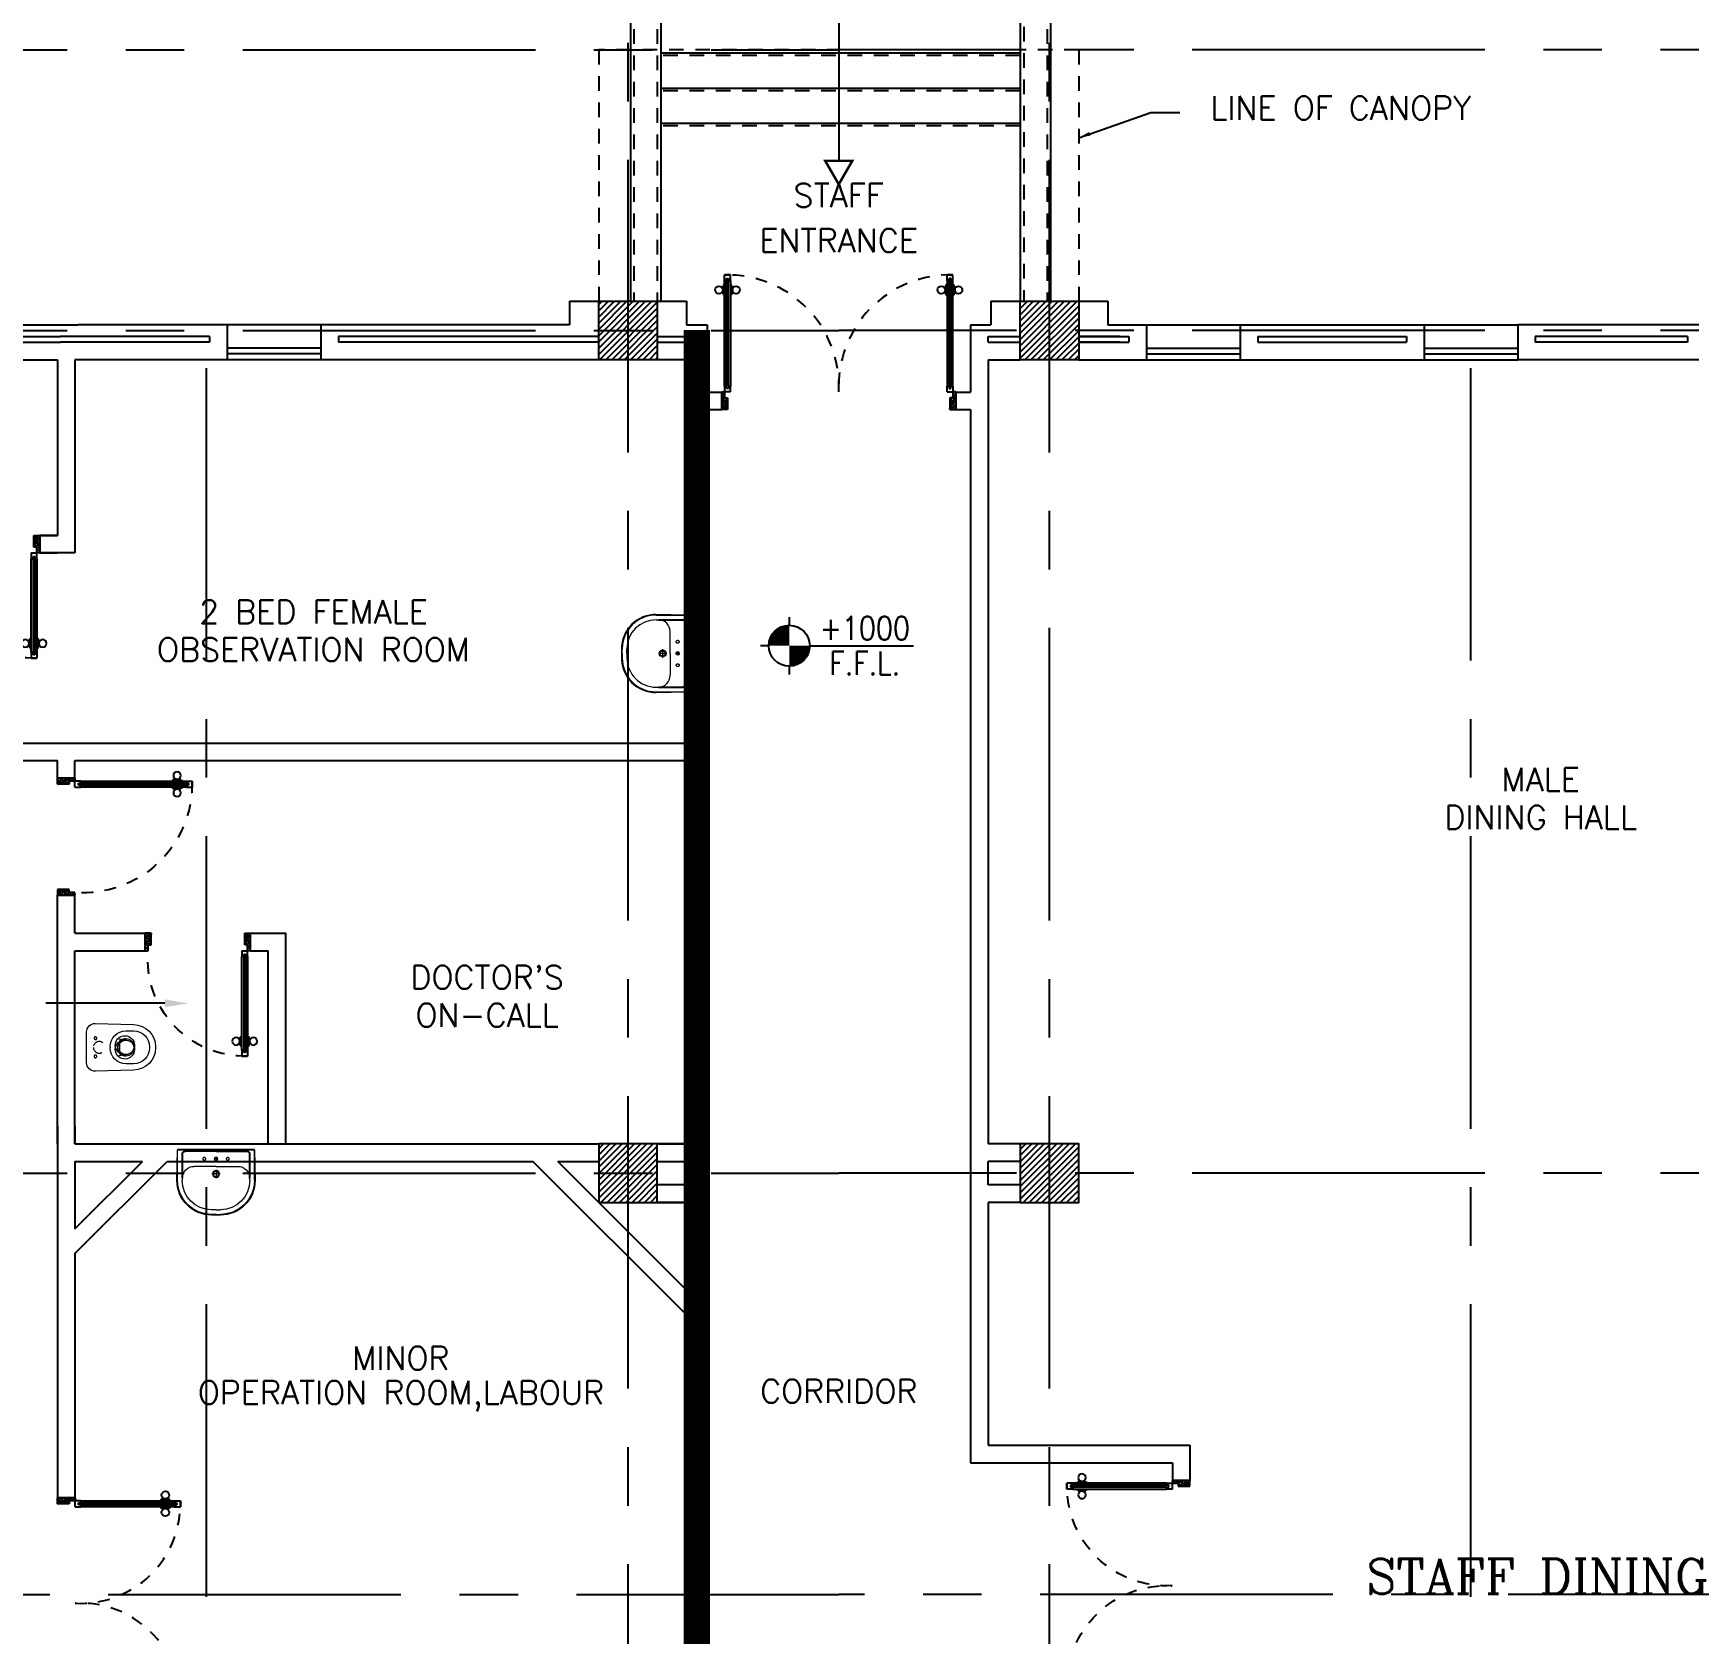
# Model space of a CAD drawing. Extents: x 417819.9 to 417911.9, y 43448 to 43539.2.
# Drawn here: x 417882.81 to 417896.96, y 43514.56 to 43528.24 of the extents above; entities that cross this region are included whole.
import ezdxf
from ezdxf.enums import TextEntityAlignment as Align

# ---------------------------------------------------------------- set-up
doc = ezdxf.new("R2010")
doc.units = 0
doc.header["$MEASUREMENT"] = 0
doc.header["$PDMODE"] = 3
doc.header["$PDSIZE"] = 0.1
for name, pattern in [('CENTERX2', [4, 2.5, -0.5, 0.5, -0.5]), ('DASHED', [0.75, 0.5, -0.25]), ('HIDDEN', [0.375, 0.25, -0.125]), ('HIDDEN2', [0.1875, 0.125, -0.0625])]:
    doc.linetypes.add(name, pattern=pattern)
doc.layers.get('0').update_dxf_attribs({"linetype": 'CONTINUOUS'})
doc.layers.get('DEFPOINTS').update_dxf_attribs({"linetype": 'CONTINUOUS'})
for name, color, linetype in [('AX-DIM', 4, 'CONTINUOUS'), ('AXES', 11, 'CENTERX2'), ('CANOPY-LN', 3, 'CONTINUOUS'), ('COL', 2, 'CONTINUOUS'), ('DOOR', 4, 'CONTINUOUS'), ('DOOR-DIM', 3, 'CONTINUOUS'), ('firezone', 4, 'CONTINUOUS'), ('FIX', 3, 'CONTINUOUS'), ('HAT', 8, 'CONTINUOUS'), ('INSUL', 7, 'CONTINUOUS'), ('LEV-PL', 4, 'CONTINUOUS'), ('PART', 9, 'CONTINUOUS'), ('RM-IND', 5, 'CONTINUOUS'), ('RM-NAME', 2, 'CONTINUOUS'), ('STR', 5, 'CONTINUOUS'), ('WALL', 2, 'CONTINUOUS'), ('WIN', 5, 'CONTINUOUS')]:
    doc.layers.add(name, color=color, linetype=linetype)
doc.layers.get('DOOR-DIM').off()
doc.styles.add('ROMANC', font='romanc', dxfattribs={"height": 0.1})
doc.styles.add('ROMANS', font='ROMANS.shx', dxfattribs={"width": 0.6})
doc.styles.add('S', font='ROMANS.SHX')
doc.styles.get("Standard").update_dxf_attribs({"font": 'TXT.shx'})
doc.linetypes.add('SMOKE', pattern='A,0.5,-0.2,["SMOKE",Standard,S=0.1,R=0,X=-0.1,Y=-0.05],-0.5', length=1.2)
doc.dimstyles.new('STANDARD in', dxfattribs={"dimtxt": 0.2, "dimasz": 0.1, "dimexe": 0.07, "dimexo": 0.05, "dimgap": 0.1, "dimtad": 1, "dimdec": 0, "dimlfac": 1000, "dimzin": 0, "dimdsep": 46, "dimtxsty": 'ROMANS', "dimblk": 'ARCHTICK', "dimcen": 0.05, "dimdle": 0.05, "dimclrd": 4, "dimclre": 4, "dimclrt": 2, "dimadec": 0, "dimazin": 0, "dimtfac": 1, "dimtdec": 0, "dimtmove": 2, "dimatfit": 3, "dimfxl": 0, "dimtolj": 1, "dimtzin": 0, "dimarcsym": 0})

# ---------------------------------------------------------------- blocks, each defined once
blk = doc.blocks.new('RM1')
at = {"layer": 'RM-NAME', "style": 'ROMANS'}
for tag, p in [('ROOMNAME1', (0, 324)), ('ROOMNAME2', (0, 0))]:
    blk.add_attdef(tag, text='', height=200, dxfattribs=at).set_placement(p, align=Align.MIDDLE)
blk = doc.blocks.new('A$C272A55A0')
at = {"layer": 'DOOR', "color": 0, "linetype": 'ByBlock'}
for p, q in [((0, 900), (0, 1050)), ((50, 1050), (0, 1050)), ((50, 950), (50, 1050)), ((1750, 950), (1750, 1050)), ((1750, 1050), (1800, 1050)), ((1800, 1050), (1800, 900)), ((0, 900), (25, 900)), ((25, 950), (50, 950)), ((25, 900), (25, 950)), ((75, 900), (25, 900)), ((25, 850), (25, 900)), ((42, 850), (25, 850)), ((58, 870), (42, 870)), ((42, 870), (42, 850)), ((58, 850), (58, 870)), ((75, 850), (58, 850)), ((75, 900), (75, 850)), ((1725, 900), (1775, 900)), ((1725, 900), (1725, 850)), ((1725, 850), (1742, 850)), ((1742, 870), (1758, 870)), ((1742, 850), (1742, 870)), ((1775, 950), (1750, 950)), ((1758, 870), (1758, 850)), ((1758, 850), (1775, 850)), ((1775, 900), (1775, 950)), ((1800, 900), (1775, 900)), ((1775, 850), (1775, 900)), ((1718, 160), (1709, 160)), ((1709, 95), (1709, 160)), ((1725, 173), (1718, 173)), ((1718, 173), (1718, 83)), ((1718, 95), (1718, 160)), ((1775, 173), (1782, 173)), ((1782, 173), (1782, 83)), ((1782, 160), (1791, 160)), ((1782, 95), (1782, 160)), ((1791, 95), (1791, 160)), ((25, 50), (42, 50)), ((25, 50), (25, 0)), ((25, 0), (75, 0)), ((75, 0), (25, 0)), ((42, 50), (42, 30)), ((42, 30), (58, 30)), ((58, 50), (75, 50)), ((58, 50), (58, 30)), ((75, 50), (75, 0)), ((1718, 95), (1709, 95)), ((1725, 83), (1718, 83)), ((1742, 50), (1725, 50)), ((1725, 50), (1725, 0)), ((1775, 0), (1725, 0)), ((1725, 0), (1775, 0)), ((1742, 50), (1742, 30)), ((1758, 30), (1742, 30)), ((1775, 50), (1758, 50)), ((1758, 50), (1758, 30)), ((1775, 83), (1782, 83)), ((1775, 50), (1775, 0)), ((1782, 95), (1791, 95))]:
    blk.add_line(p, q, dxfattribs=at)
at = {"layer": 'DOOR', "color": 9, "linetype": 'ByBlock'}
for p, q in [((50, 1050), (0, 1010)), ((50, 1050), (0, 937)), ((50, 1050), (37, 950)), ((1750, 1050), (1800, 1010)), ((1750, 1050), (1800, 937)), ((1750, 1050), (1763, 950))]:
    blk.add_line(p, q, dxfattribs=at)
at = {"layer": 'DOOR', "linetype": 'ByBlock'}
for p, q in [((25, 850), (25, 50)), ((42, 850), (42, 50)), ((58, 850), (58, 50)), ((75, 50), (75, 850)), ((1725, 50), (1725, 850)), ((1742, 850), (1742, 50)), ((1758, 850), (1758, 50)), ((1775, 850), (1775, 50))]:
    blk.add_line(p, q, dxfattribs=at)
at = {"layer": 'DOOR', "color": 0, "linetype": 'ByBlock'}
for centre in [(1676, 128), (1824, 128)]:
    blk.add_circle(centre, 32.4, dxfattribs=at)
at = {"layer": 'DOOR', "color": 9, "linetype": 'ByBlock'}
for centre, radius, start, end in [((50, 1050), 54.4, 203.2074, 270), ((50, 1050), 74.4, 227.7764, 270), ((50, 1050), 34.4, 180, 270), ((50, 1050), 14.4, 180, 270), ((1750, 1050), 14.4, 270, 0), ((1750, 1050), 34.4, 270, 0), ((1750, 1050), 54.4, 270, 336.7926), ((1750, 1050), 74.4, 270, 312.2236), ((50, 1050), 94.4, 238.0182, 270), ((50, 1050), 114, 244.0838, 257.3774), ((50, 1050), 134, 248.1598, 259.28), ((50, 1050), 154, 251.1053, 256.2858), ((1750, 1050), 94.4, 270, 301.9818), ((1750, 1050), 114, 282.6226, 295.9162), ((1750, 1050), 134, 280.72, 291.8402), ((1750, 1050), 154, 283.7142, 288.8947)]:
    blk.add_arc(centre, radius, start, end, dxfattribs=at)
at = {"layer": 'DOOR', "linetype": 'HIDDEN', "ltscale": 0.5}
for centre, start, end in [((50, 851), 268.3174, 3.2965), ((1750, 851), 176.7035, 271.6826)]:
    blk.add_arc(centre, 851, start, end, dxfattribs=at)
at = {"layer": 'WALL', "linetype": 'ByBlock'}
blk.add_line((1800, 900), (1800, 1050), dxfattribs=at)
blk = doc.blocks.new('*X724')
at = {"color": 0}
for p, q in [((80579, 62336), (81044, 62801)), ((80579, 62389), (80991, 62801)), ((80579, 62442), (80938, 62801)), ((80579, 62495), (80885, 62801)), ((80579, 62548), (80832, 62801)), ((80579, 62601), (80779, 62801)), ((80579, 62654), (80726, 62801)), ((80579, 62707), (80673, 62801)), ((80579, 62760), (80620, 62801)), ((80597, 62301), (81079, 62783)), ((80650, 62301), (81079, 62730)), ((80703, 62301), (81079, 62677)), ((80756, 62301), (81079, 62624)), ((80810, 62301), (81079, 62571)), ((80863, 62301), (81079, 62518)), ((80916, 62301), (81079, 62465)), ((80969, 62301), (81079, 62412)), ((81022, 62301), (81079, 62359)), ((81075, 62301), (81079, 62306))]:
    blk.add_line(p, q, dxfattribs=at)
blk = doc.blocks.new('*X725')
at = {"color": 0}
for p, q in [((84179, 62330), (84651, 62801)), ((84179, 62383), (84598, 62801)), ((84179, 62436), (84545, 62801)), ((84179, 62489), (84492, 62801)), ((84179, 62542), (84438, 62801)), ((84179, 62595), (84385, 62801)), ((84179, 62648), (84332, 62801)), ((84179, 62701), (84279, 62801)), ((84179, 62754), (84226, 62801)), ((84204, 62301), (84679, 62777)), ((84257, 62301), (84679, 62724)), ((84310, 62301), (84679, 62671)), ((84363, 62301), (84679, 62617)), ((84416, 62301), (84679, 62564)), ((84469, 62301), (84679, 62511)), ((84522, 62301), (84679, 62458)), ((84575, 62301), (84679, 62405)), ((84628, 62301), (84679, 62352))]:
    blk.add_line(p, q, dxfattribs=at)
blk = doc.blocks.new('A$C010A25D0')
at = {"layer": 'DOOR', "color": 0, "linetype": 'ByBlock'}
for p, q in [((0, 2031), (0, 1981)), ((0, 1981), (0, 2031)), ((50, 2031), (0, 2031)), ((50, 1981), (0, 1981)), ((30, 2014), (30, 1998)), ((50, 2014), (30, 2014)), ((50, 1998), (30, 1998)), ((50, 2031), (50, 2014)), ((50, 1998), (50, 1981)), ((83, 2031), (83, 2038)), ((173, 2038), (83, 2038)), ((83, 1981), (83, 1974)), ((95, 2038), (95, 2047)), ((95, 2047), (160, 2047)), ((95, 2038), (160, 2038)), ((160, 2038), (160, 2047)), ((173, 2031), (173, 2038)), ((173, 1981), (173, 1974)), ((950, 2014), (950, 2031)), ((950, 2031), (1000, 2031)), ((970, 2014), (950, 2014)), ((950, 1981), (950, 1998)), ((950, 1998), (970, 1998)), ((1000, 1981), (950, 1981)), ((970, 1998), (970, 2014)), ((1000, 2056), (1000, 2031)), ((1000, 2056), (1150, 2056)), ((1000, 1981), (1000, 2031)), ((1000, 2031), (1050, 2031)), ((1050, 2031), (1050, 2006)), ((1050, 2006), (1150, 2006)), ((1150, 2006), (1150, 2056)), ((173, 1974), (83, 1974)), ((95, 1974), (95, 1965)), ((95, 1974), (160, 1974)), ((95, 1965), (160, 1965)), ((160, 1974), (160, 1965)), ((95, 147), (160, 147)), ((95, 138), (95, 147)), ((160, 138), (160, 147)), ((50, 131), (0, 131)), ((0, 131), (0, 81)), ((0, 81), (0, 131)), ((50, 81), (0, 81)), ((50, 114), (30, 114)), ((30, 98), (30, 114)), ((50, 98), (30, 98)), ((50, 114), (50, 131)), ((50, 81), (50, 98)), ((173, 138), (83, 138)), ((83, 131), (83, 138)), ((83, 81), (83, 74)), ((173, 74), (83, 74)), ((95, 138), (160, 138)), ((95, 74), (160, 74)), ((95, 74), (95, 65)), ((95, 65), (160, 65)), ((160, 74), (160, 65)), ((173, 131), (173, 138)), ((173, 81), (173, 74)), ((1000, 131), (950, 131)), ((950, 131), (950, 114)), ((950, 114), (970, 114)), ((970, 98), (950, 98)), ((950, 98), (950, 81)), ((950, 81), (1000, 81)), ((970, 114), (970, 98)), ((1000, 131), (1000, 81)), ((1000, 56), (1000, 81)), ((1000, 81), (1050, 81)), ((1000, 56), (1150, 56)), ((1050, 81), (1050, 106)), ((1050, 106), (1150, 106)), ((1150, 106), (1150, 56))]:
    blk.add_line(p, q, dxfattribs=at)
at = {"layer": 'DOOR', "linetype": 'ByBlock'}
for p, q in [((950, 2031), (50, 2031)), ((950, 2014), (50, 2014)), ((950, 1998), (50, 1998)), ((50, 1981), (950, 1981)), ((50, 131), (950, 131)), ((950, 114), (50, 114)), ((950, 98), (50, 98)), ((950, 81), (50, 81)), ((1150, 56), (1000, 56))]:
    blk.add_line(p, q, dxfattribs=at)
at = {"layer": 'DOOR', "color": 9, "linetype": 'ByBlock'}
for p, q in [((1150, 2006), (1037, 2056)), ((1150, 2006), (1050, 2019)), ((1150, 2006), (1110, 2056)), ((1150, 106), (1037, 56)), ((1150, 106), (1050, 93)), ((1150, 106), (1110, 56))]:
    blk.add_line(p, q, dxfattribs=at)
at = {"layer": 'DOOR', "color": 0, "linetype": 'ByBlock'}
for centre in [(128, 2079), (128, 1932), (128, 179), (128, 32)]:
    blk.add_circle(centre, 32.4, dxfattribs=at)
at = {"layer": 'DOOR', "linetype": 'HIDDEN', "ltscale": 0.5}
for centre, start, end in [((951, 2006), 178.494, 272.9568), ((951, 106), 87.0432, 181.506)]:
    blk.add_arc(centre, 951, start, end, dxfattribs=at)
at = {"layer": 'DOOR', "color": 9, "linetype": 'ByBlock'}
for centre, radius, start, end in [((1150, 2006), 154, 161.1053, 166.2858), ((1150, 2006), 134, 158.1598, 169.28), ((1150, 2006), 114, 154.0838, 167.3774), ((1150, 2006), 94.4, 148.0182, 180), ((1150, 2006), 74.4, 137.7764, 180), ((1150, 2006), 54.4, 113.2074, 180), ((1150, 2006), 34.4, 90, 180), ((1150, 2006), 14.4, 90, 180), ((1150, 106), 154, 193.7142, 198.8947), ((1150, 106), 134, 190.72, 201.8402), ((1150, 106), 114, 192.6226, 205.9162), ((1150, 106), 94.4, 180, 211.9818), ((1150, 106), 74.4, 180, 222.2236), ((1150, 106), 54.4, 180, 246.7926), ((1150, 106), 34.4, 180, 270), ((1150, 106), 14.4, 180, 270)]:
    blk.add_arc(centre, radius, start, end, dxfattribs=at)
at = {"layer": 'WALL'}
blk.add_line((1000, 56), (1150, 56), dxfattribs=at)
blk = doc.blocks.new('*X723')
at = {"color": 0}
for p, q in [((80579, 69548), (81032, 70001)), ((80579, 69601), (80979, 70001)), ((80579, 69654), (80926, 70001)), ((80579, 69707), (80873, 70001)), ((80579, 69760), (80820, 70001)), ((80579, 69814), (80767, 70001)), ((80579, 69867), (80714, 70001)), ((80579, 69920), (80661, 70001)), ((80579, 69973), (80608, 70001)), ((80585, 69501), (81079, 69995)), ((80638, 69501), (81079, 69942)), ((80691, 69501), (81079, 69889)), ((80744, 69501), (81079, 69836)), ((80797, 69501), (81079, 69783)), ((80850, 69501), (81079, 69730)), ((80903, 69501), (81079, 69677)), ((80956, 69501), (81079, 69624)), ((81009, 69501), (81079, 69571)), ((81062, 69501), (81079, 69518))]:
    blk.add_line(p, q, dxfattribs=at)
blk = doc.blocks.new('*X745')
at = {"color": 0}
for p, q in [((196689, 69515), (197174, 70001)), ((196689, 69568), (197121, 70001)), ((196689, 69621), (197068, 70001)), ((196689, 69675), (197015, 70001)), ((196689, 69728), (196962, 70001)), ((196689, 69781), (196909, 70001)), ((196689, 69834), (196856, 70001)), ((196689, 69887), (196803, 70001)), ((196689, 69940), (196750, 70001)), ((196689, 69993), (196697, 70001)), ((196727, 69501), (197189, 69962)), ((196780, 69501), (197189, 69909)), ((196833, 69501), (197189, 69856)), ((196886, 69501), (197189, 69803)), ((196939, 69501), (197189, 69750)), ((196992, 69501), (197189, 69697)), ((197045, 69501), (197189, 69644)), ((197098, 69501), (197189, 69591)), ((197151, 69501), (197189, 69538))]:
    blk.add_line(p, q, dxfattribs=at)
blk = doc.blocks.new('_ARCHTICK')
at = {"color": 0, "linetype": 'ByBlock', "const_width": 0.15}
blk.add_lwpolyline([(-0.5, -0.5), (0.5, 0.5)], dxfattribs=at)
blk = doc.blocks.new('*D868')
at = {"layer": 'AX-DIM', "color": 4, "lineweight": -2}
for p, q in [((417831.157, 43537.937), (417906.573, 43537.937)), ((417831.207, 43525.809), (417831.207, 43538.007)), ((417906.523, 43536.567), (417906.523, 43538.007))]:
    blk.add_line(p, q, dxfattribs=at)
at = {"layer": 'DEFPOINTS', "color": 0}
for p in [(417906.523, 43537.937), (417906.523, 43536.517), (417831.207, 43525.759)]:
    blk.add_point(p, dxfattribs=at)
at = {"layer": 'AX-DIM', "color": 4, "lineweight": -2, "xscale": 0.1, "yscale": 0.1, "zscale": 0.1, "rotation": 180}
blk.add_blockref('_ARCHTICK', (417831.207, 43537.937), dxfattribs=at)
at = {"layer": 'AX-DIM', "color": 4, "lineweight": -2, "xscale": 0.1, "yscale": 0.1, "zscale": 0.1}
blk.add_blockref('_ARCHTICK', (417906.523, 43537.937), dxfattribs=at)
at = {"layer": 'AX-DIM', "color": 2, "insert": (417869.829, 43538.16), "char_height": 0.2, "attachment_point": 5, "style": 'ROMANS'}
blk.add_mtext('\\A1;75316', dxfattribs=at)
blk = doc.blocks.new('A$C24ED45A6')
at = {"layer": 'DOOR', "color": 0, "linetype": 'ByBlock'}
for p, q in [((925, 1100), (925, 1150)), ((925, 1150), (975, 1150)), ((975, 1150), (925, 1150)), ((975, 1100), (975, 1150)), ((909, 1055), (909, 990)), ((918, 1055), (909, 1055)), ((918, 990), (909, 990)), ((918, 978), (918, 1068)), ((925, 1068), (918, 1068)), ((918, 1055), (918, 990)), ((942, 1100), (925, 1100)), ((942, 1100), (942, 1120)), ((958, 1120), (942, 1120)), ((958, 1100), (958, 1120)), ((975, 1100), (958, 1100)), ((975, 1068), (982, 1068)), ((982, 978), (982, 1068)), ((982, 1055), (982, 990)), ((982, 1055), (991, 1055)), ((982, 990), (991, 990)), ((991, 1055), (991, 990)), ((925, 978), (918, 978)), ((975, 978), (982, 978)), ((0, 0), (0, 150)), ((0, 150), (25, 150)), ((25, 150), (25, 100)), ((925, 150), (925, 200)), ((925, 200), (942, 200)), ((925, 150), (975, 150)), ((942, 200), (942, 180)), ((942, 180), (958, 180)), ((958, 180), (958, 200)), ((958, 200), (975, 200)), ((975, 200), (975, 150)), ((1000, 150), (975, 150)), ((975, 150), (975, 100)), ((1000, 150), (1000, 0)), ((50, 0), (0, 0)), ((25, 100), (50, 100)), ((50, 100), (50, 0)), ((975, 100), (950, 100)), ((950, 100), (950, 0)), ((950, 0), (1000, 0))]:
    blk.add_line(p, q, dxfattribs=at)
at = {"layer": 'DOOR', "linetype": 'ByBlock'}
for p, q in [((925, 1100), (925, 200)), ((942, 200), (942, 1100)), ((958, 200), (958, 1100)), ((975, 200), (975, 1100))]:
    blk.add_line(p, q, dxfattribs=at)
at = {"layer": 'DOOR', "color": 9, "linetype": 'ByBlock'}
for p, q in [((50, 0), (0, 114)), ((50, 0), (0, 40)), ((50, 0), (37, 100)), ((950, 0), (1000, 114)), ((950, 0), (963, 100)), ((950, 0), (1000, 40))]:
    blk.add_line(p, q, dxfattribs=at)
at = {"layer": 'DOOR', "color": 0, "linetype": 'ByBlock'}
for centre in [(876, 1023), (1024, 1023)]:
    blk.add_circle(centre, 32.4, dxfattribs=at)
at = {"layer": 'DOOR', "linetype": 'HIDDEN', "ltscale": 0.5}
blk.add_arc((950, 222), 928, 88.456, 184.4816, dxfattribs=at)
at = {"layer": 'DOOR', "color": 9, "linetype": 'ByBlock'}
for centre, radius, start, end in [((50, 0), 154, 103.7142, 108.8947), ((950, 0), 154, 71.1053, 76.2858), ((50, 0), 134, 100.72, 111.8402), ((50, 0), 114, 102.6226, 115.9162), ((50, 0), 94.4, 90, 121.9818), ((50, 0), 74.4, 90, 132.2236), ((50, 0), 54.4, 90, 156.7926), ((50, 0), 34.4, 90, 180), ((50, 0), 14.4, 90, 180), ((950, 0), 94.4, 58.0182, 90), ((950, 0), 74.4, 47.7764, 90), ((950, 0), 54.4, 23.2074, 90), ((950, 0), 34.4, 0, 90), ((950, 0), 14.4, 0, 90), ((950, 0), 134, 68.1598, 79.28), ((950, 0), 114, 64.0838, 77.3774)]:
    blk.add_arc(centre, radius, start, end, dxfattribs=at)
at = {"layer": 'WALL'}
blk.add_line((1000, 0), (1000, 150), dxfattribs=at)
blk = doc.blocks.new('LAV1')
at = {"layer": 'FIX', "linetype": 'ByBlock'}
blk.add_line((-328, -25), (328, -25), dxfattribs=at)
at = {"layer": 'FIX', "linetype": 'Continuous', "lineweight": 20}
for p, q in [((-328, -285), (-328, -25)), ((328, -285), (328, -25)), ((-288, -285), (-288, -265)), ((0, -165), (-187, -165)), ((0, -165), (187, -165)), ((287, -285), (287, -265)), ((0, -535), (-38, -535)), ((0, -535), (38, -535)), ((0, -575), (-38, -575)), ((0, -575), (38, -575))]:
    blk.add_line(p, q, dxfattribs=at)
at = {"layer": 'FIX', "linetype": 'ByBlock', "ltscale": 0.3}
for p, q in [((-288, -265), (-288, -60)), ((0, -35), (-262, -35)), ((0, -35), (262, -35)), ((287, -265), (287, -60))]:
    blk.add_line(p, q, dxfattribs=at)
at = {"layer": 'FIX', "lineweight": 20}
for p, q in [((-16, -101), (15, -101)), ((0, -85), (0, -116))]:
    blk.add_line(p, q, dxfattribs=at)
at = {"layer": 'FIX', "linetype": 'DASHED', "lineweight": 20, "ltscale": 0.04}
for p, q in [((-36, -230), (37, -230)), ((0, -194), (0, -266))]:
    blk.add_line(p, q, dxfattribs=at)
at = {"layer": 'FIX', "linetype": 'Continuous', "lineweight": 20}
blk.add_lwpolyline([(295, -25), (0, -25), (-328, -25), (-334, -285, 0.414214), (-38, -582), (0, -582), (38, -582, 0.414214), (334, -285), (328, -25), (0, -25)], format="xyb", dxfattribs=at)
at = {"layer": 'FIX', "linetype": 'HIDDEN', "lineweight": 20, "ltscale": 0.05}
for centre in [(-100, -101), (100, -101)]:
    blk.add_circle(centre, 12.4, dxfattribs=at)
at = {"layer": 'FIX', "lineweight": 20}
for centre, radius in [((0, -101), 15.5), ((0, -230), 29.5), ((0, -230), 22.5)]:
    blk.add_circle(centre, radius, dxfattribs=at)
at = {"layer": 'FIX', "linetype": 'ByBlock', "ltscale": 0.3}
for centre, start, end in [((-262, -60), 90, 180), ((262, -60), 0, 90)]:
    blk.add_arc(centre, 25, start, end, dxfattribs=at)
at = {"layer": 'FIX', "linetype": 'Continuous', "lineweight": 20}
for centre, radius, start, end in [((-187, -265), 100, 90, 180), ((187, -265), 100, 0, 90), ((-38, -285), 290, 180, 270), ((-38, -285), 250, 180, 270), ((38, -285), 290, 270, 0), ((38, -285), 250, 270, 0)]:
    blk.add_arc(centre, radius, start, end, dxfattribs=at)
blk = doc.blocks.new('WC1')
at = {"layer": 'FIX', "lineweight": 20}
for p, q in [((35, 204), (-293, 194)), ((-482, 5), (-482, -5)), ((-429, 5), (-429, -5)), ((-289, 24), (-295, 0)), ((-295, 0), (-289, -24)), ((-230, 141), (-293, 141)), ((-150, 76), (-245, 60)), ((-94, 5), (-94, -5)), ((108, 0), (108, 131)), ((108, -131), (108, 0)), ((-293, -141), (-230, -141)), ((-245, -60), (-150, -76)), ((-293, -194), (35, -204)), ((32, -204), (35, -204))]:
    blk.add_line(p, q, dxfattribs=at)
at = {"layer": 'FIX', "linetype": 'Continuous', "lineweight": 20}
blk.add_line((-175, -47), (-175, 45), dxfattribs=at)
at = {"layer": 'FIX', "linetype": 'HIDDEN2', "lineweight": 20, "ltscale": 0.3}
blk.add_circle((0, 0), 49.8, dxfattribs=at)
at = {"layer": 'FIX', "linetype": 'HIDDEN', "lineweight": 20, "ltscale": 0.05}
for centre in [(32, 78), (32, -77)]:
    blk.add_circle(centre, 11.6, dxfattribs=at)
at = {"layer": 'FIX', "lineweight": 20}
for centre, radius, start, end in [((-293, 5), 189, 90, 180), ((35, 131), 73, 360, 90), ((-293, 5), 136, 90, 180), ((-228, -7), 68.2, 128.9242, 152.8468), ((-219, -18), 82, 108.496, 128.9242), ((-230, 5), 136, 360, 90), ((-293, -5), 189, 180, 270), ((-293, -5), 136, 180, 270), ((-228, 7), 68.2, 207.1532, 231.0758), ((-219, 18), 82, 231.0758, 251.504), ((-230, -5), 136, 270, 0), ((35, -131), 73, 270, 0)]:
    blk.add_arc(centre, radius, start, end, dxfattribs=at)
at = {"layer": 'FIX', "linetype": 'Continuous', "lineweight": 20}
for centre, start, end in [((-198, 46), 357.6662, 91.6121), ((-197, -46), 268.3879, 2.3338)]:
    blk.add_arc(centre, 22.3, start, end, dxfattribs=at)
blk = doc.blocks.new('LEV1')
at = {"layer": 'LEV-PL'}
for p, q in [((0, 245), (0, 175)), ((-175, 0), (-245, 0)), ((175, 0), (1061, 0)), ((0, -175), (0, -245))]:
    blk.add_line(p, q, dxfattribs=at)
at = {"layer": 'LEV-PL', "const_width": 175}
for points in [[(-88, 0, -0.414214), (0, 88, -1)], [(88, 0, -0.414214), (0, -88, -1)]]:
    blk.add_lwpolyline(points, format="xyb", dxfattribs=at)
at = {"layer": 'LEV-PL'}
blk.add_circle((0, 0), 175, dxfattribs=at)
at = {"layer": 'LEV-PL', "color": 4, "style": 'S', "width": 0.85}
for tag, p in [('+0000', (646, 50)), ('F.F.L.', (646, -250))]:
    blk.add_attdef(tag, text='', height=200, dxfattribs=at).set_placement(p, align=Align.CENTER)
blk = doc.blocks.new('LAV-003')
at = {"layer": 'FIX', "linetype": 'ByBlock'}
blk.add_line((-328, -25), (328, -25), dxfattribs=at)
at = {"layer": 'FIX', "linetype": 'Continuous', "lineweight": 20}
for p, q in [((-328, -285), (-328, -25)), ((328, -285), (328, -25)), ((-288, -285), (-288, -265)), ((0, -165), (-187, -165)), ((0, -165), (187, -165)), ((287, -285), (287, -265)), ((0, -535), (-38, -535)), ((0, -535), (38, -535)), ((0, -575), (-38, -575)), ((0, -575), (38, -575))]:
    blk.add_line(p, q, dxfattribs=at)
at = {"layer": 'FIX', "linetype": 'ByBlock', "ltscale": 0.3}
for p, q in [((-288, -265), (-288, -60)), ((0, -35), (-262, -35)), ((0, -35), (262, -35)), ((287, -265), (287, -60))]:
    blk.add_line(p, q, dxfattribs=at)
at = {"layer": 'FIX', "lineweight": 20}
for p, q in [((-16, -101), (15, -101)), ((0, -85), (0, -116))]:
    blk.add_line(p, q, dxfattribs=at)
at = {"layer": 'FIX', "linetype": 'DASHED', "lineweight": 20, "ltscale": 0.04}
for p, q in [((-36, -230), (37, -230)), ((0, -194), (0, -266))]:
    blk.add_line(p, q, dxfattribs=at)
at = {"layer": 'FIX', "linetype": 'Continuous', "lineweight": 20}
blk.add_lwpolyline([(295, -25), (0, -25), (-328, -25), (-334, -285, 0.414214), (-38, -582), (0, -582), (38, -582, 0.414214), (334, -285), (328, -25), (0, -25)], format="xyb", dxfattribs=at)
at = {"layer": 'FIX', "linetype": 'HIDDEN', "lineweight": 20, "ltscale": 0.05}
for centre in [(-100, -101), (100, -101)]:
    blk.add_circle(centre, 12.4, dxfattribs=at)
at = {"layer": 'FIX', "lineweight": 20}
for centre, radius in [((0, -101), 15.5), ((0, -230), 29.5), ((0, -230), 22.5)]:
    blk.add_circle(centre, radius, dxfattribs=at)
at = {"layer": 'FIX', "linetype": 'ByBlock', "ltscale": 0.3}
for centre, start, end in [((-262, -60), 90, 180), ((262, -60), 0, 90)]:
    blk.add_arc(centre, 25, start, end, dxfattribs=at)
at = {"layer": 'FIX', "linetype": 'Continuous', "lineweight": 20}
for centre, radius, start, end in [((-187, -265), 100, 90, 180), ((187, -265), 100, 0, 90), ((-38, -285), 290, 180, 270), ((-38, -285), 250, 180, 270), ((38, -285), 290, 270, 0), ((38, -285), 250, 270, 0)]:
    blk.add_arc(centre, radius, start, end, dxfattribs=at)
blk = doc.blocks.new('DOOR90')
at = {"layer": 'DOOR', "color": 7, "linetype": 'ByBlock'}
for p, q in [((-150, 0), (0, 0)), ((-150, 0), (-150, -25)), ((0, -50), (-114, 0)), ((0, -50), (-40, 0)), ((0, -50), (0, 0)), ((-1000, -25), (-1050, -25)), ((-1050, -75), (-1050, -25)), ((-1050, -25), (-1050, -75)), ((-1000, -75), (-1050, -75)), ((-1000, -42), (-1020, -42)), ((-1020, -42), (-1020, -58)), ((-1000, -58), (-1020, -58)), ((-1000, -25), (-1000, -42)), ((-1000, -58), (-1000, -75)), ((-878, -18), (-968, -18)), ((-968, -25), (-968, -18)), ((-968, -75), (-968, -82)), ((-878, -82), (-968, -82)), ((-955, -9), (-890, -9)), ((-955, -18), (-955, -9)), ((-955, -18), (-890, -18)), ((-955, -82), (-890, -82)), ((-955, -82), (-955, -91)), ((-955, -91), (-890, -91)), ((-890, -18), (-890, -9)), ((-890, -82), (-890, -91)), ((-878, -25), (-878, -18)), ((-878, -75), (-878, -82)), ((-200, -25), (-150, -25)), ((-200, -42), (-200, -25)), ((-180, -42), (-200, -42)), ((-200, -58), (-180, -58)), ((-200, -75), (-200, -58)), ((-150, -75), (-200, -75)), ((-180, -58), (-180, -42)), ((-150, -25), (-100, -25)), ((-150, -75), (-150, -25)), ((-100, -25), (-100, -50)), ((0, -50), (-100, -37)), ((-100, -50), (0, -50)), ((-150, -875), (-100, -875)), ((-150, -900), (-150, -875)), ((-150, -900), (0, -900)), ((0, -900), (-150, -900)), ((0, -850), (-114, -900)), ((-100, -875), (-100, -850)), ((0, -850), (-100, -863)), ((-100, -850), (0, -850)), ((0, -850), (-40, -900)), ((0, -850), (0, -900))]:
    blk.add_line(p, q, dxfattribs=at)
at = {"layer": 'DOOR', "linetype": 'ByBlock'}
for p, q in [((-200, -25), (-1000, -25)), ((-200, -42), (-1000, -42)), ((-200, -58), (-1000, -58)), ((-1000, -75), (-200, -75))]:
    blk.add_line(p, q, dxfattribs=at)
at = {"layer": 'DOOR', "color": 7, "linetype": 'ByBlock'}
for centre in [(-923, 24), (-923, -124)]:
    blk.add_circle(centre, 32.4, dxfattribs=at)
for centre, radius, start, end in [((0, -50), 154, 161.1053, 166.2858), ((0, -50), 94.4, 148.0182, 180), ((0, -50), 134, 158.1598, 169.28), ((0, -50), 114, 154.0838, 167.3774), ((0, -50), 74.4, 137.7764, 180), ((0, -50), 54.4, 113.2074, 180), ((0, -50), 34.4, 90, 180), ((0, -50), 14.4, 90, 180), ((0, -850), 154, 193.7142, 198.8947), ((0, -850), 134, 190.72, 201.8402), ((0, -850), 94.4, 180, 211.9818), ((0, -850), 74.4, 180, 222.2236), ((0, -850), 54.4, 180, 246.7926), ((0, -850), 34.4, 180, 270), ((0, -850), 14.4, 180, 270)]:
    blk.add_arc(centre, radius, start, end, dxfattribs=at)
at = {"layer": 'DOOR', "linetype": 'HIDDEN', "ltscale": 0.5}
blk.add_arc((-222, -50), 828, 178.2701, 275.003, dxfattribs=at)

msp = doc.modelspace()

# ---------------------------------------------------------------- linework, layer by layer
at = {"layer": 'AXES'}
for p, q in [((417887.8966, 43448.6529), (417887.8966, 43538.4875)), ((417891.4966, 43448.6529), (417891.4966, 43538.4875)), ((417820.6052, 43528.0943), (417889.6966, 43528.0943)), ((417911.2163, 43528.0943), (417889.6966, 43528.0943)), ((417820.6052, 43525.6943), (417889.6966, 43525.6943)), ((417911.2163, 43525.6943), (417889.6966, 43525.6943)), ((417895.0966, 43466.8743), (417895.0966, 43525.6943)), ((417884.2966, 43466.8743), (417884.2966, 43525.4443)), ((417820.6052, 43518.4943), (417889.6966, 43518.4943)), ((417911.2163, 43518.4943), (417889.6966, 43518.4943)), ((417831.4566, 43514.8943), (417889.6966, 43514.8943)), ((417905.9166, 43514.8943), (417889.6966, 43514.8943))]:
    msp.add_line(p, q, dxfattribs=at)
at = {"layer": 'CANOPY-LN', "linetype": 'HIDDEN2'}
for p, q in [((417887.6466, 43528.0943), (417887.6466, 43525.9443)), ((417891.7466, 43528.0943), (417887.6466, 43528.0943)), ((417891.7466, 43528.0943), (417891.7466, 43525.9443))]:
    msp.add_line(p, q, dxfattribs=at)
at = {"layer": 'COL'}
for p, q in [((417887.6466, 43518.7443), (417887.6466, 43518.2443)), ((417888.1466, 43518.7443), (417887.6466, 43518.7443)), ((417888.1466, 43518.2443), (417888.1466, 43518.7443)), ((417887.6466, 43518.2443), (417888.1466, 43518.2443))]:
    msp.add_line(p, q, dxfattribs=at)
for points in [[(417887.6466, 43525.4443), (417887.6466, 43525.9443), (417888.1466, 43525.9443), (417888.1466, 43525.4443)], [(417891.2466, 43525.4443), (417891.2466, 43525.9443), (417891.7466, 43525.9443), (417891.7466, 43525.4443)], [(417891.2466, 43518.7443), (417891.2466, 43518.2443), (417891.7466, 43518.2443), (417891.7466, 43518.7443)]]:
    msp.add_lwpolyline(points, close=True, dxfattribs=at)
at = {"layer": 'firezone', "linetype": 'SMOKE', "const_width": 0.225}
msp.add_lwpolyline([(417888.4839, 43525.699), (417888.4839, 43507.7022)], dxfattribs=at)
at = {"layer": 'INSUL'}
for p, q in [((417880.9466, 43525.6443), (417883.0466, 43525.6443)), ((417880.9466, 43525.5943), (417883.0466, 43525.5943)), ((417884.3216, 43525.6443), (417883.0466, 43525.6443)), ((417884.3216, 43525.5943), (417883.0466, 43525.5943)), ((417884.3216, 43525.6443), (417884.3216, 43525.5943)), ((417887.6466, 43525.6443), (417885.4216, 43525.6443)), ((417885.4216, 43525.6443), (417885.4216, 43525.5943)), ((417887.6466, 43525.5943), (417885.4216, 43525.5943)), ((417888.1466, 43525.6443), (417888.4216, 43525.6443)), ((417888.1466, 43525.6443), (417888.4216, 43525.6443)), ((417888.1466, 43525.6443), (417888.4216, 43525.6443)), ((417888.1466, 43525.5943), (417888.4216, 43525.5943)), ((417888.1466, 43525.5943), (417888.4216, 43525.5943)), ((417888.1466, 43525.5943), (417888.4216, 43525.5943)), ((417888.4216, 43525.5943), (417888.4216, 43525.6443)), ((417888.4216, 43525.5943), (417888.4216, 43525.6443)), ((417888.4216, 43525.5943), (417888.4216, 43525.6443)), ((417888.4216, 43525.5943), (417888.4216, 43525.6443)), ((417890.9716, 43525.5943), (417890.9716, 43525.6443)), ((417890.9716, 43525.6443), (417891.2466, 43525.6443)), ((417890.9716, 43525.6443), (417891.2466, 43525.6443)), ((417890.9716, 43525.5943), (417890.9716, 43525.6443)), ((417890.9716, 43525.5943), (417890.9716, 43525.6443)), ((417890.9716, 43525.5943), (417891.2466, 43525.5943)), ((417890.9716, 43525.5943), (417891.2466, 43525.5943)), ((417891.7466, 43525.6443), (417892.1755, 43525.6443)), ((417892.0966, 43525.6443), (417891.7466, 43525.6443)), ((417891.7466, 43525.5943), (417892.1755, 43525.5943)), ((417892.0966, 43525.5943), (417891.7466, 43525.5943)), ((417892.1755, 43525.6443), (417892.1755, 43525.5943)), ((417893.2755, 43525.6443), (417894.5466, 43525.6443)), ((417893.2755, 43525.6443), (417893.2755, 43525.5943)), ((417893.2755, 43525.5943), (417894.5466, 43525.5943)), ((417894.5466, 43525.6443), (417894.5466, 43525.5943)), ((417896.9466, 43525.6443), (417895.6466, 43525.6443)), ((417895.6466, 43525.6443), (417895.6466, 43525.5943)), ((417896.9466, 43525.5943), (417895.6466, 43525.5943)), ((417896.9466, 43525.6443), (417896.9466, 43525.5943))]:
    msp.add_line(p, q, dxfattribs=at)
at = {"layer": 'RM-IND'}
msp.add_line((417883.9387, 43519.9457), (417882.9238, 43519.9457), dxfattribs=at)
msp.add_solid([(417883.9387, 43519.9123), (417883.9387, 43519.979), (417884.1387, 43519.9457)], dxfattribs=at)
at = {"layer": 'STR'}
for p, q in [((417887.9166, 43528.9643), (417887.9166, 43525.9443)), ((417888.1766, 43528.9643), (417888.1766, 43525.9443)), ((417889.6966, 43528.9643), (417889.6966, 43527.1443)), ((417891.2466, 43528.9643), (417891.2466, 43525.9443)), ((417891.5066, 43528.9643), (417891.5066, 43525.9443)), ((417891.2466, 43528.0643), (417888.1766, 43528.0643)), ((417891.2466, 43528.0643), (417888.1766, 43528.0643)), ((417891.2466, 43527.7643), (417888.1766, 43527.7643)), ((417891.2466, 43527.7643), (417888.1766, 43527.7643)), ((417891.2466, 43527.4643), (417888.1766, 43527.4643)), ((417891.2466, 43527.4643), (417888.1766, 43527.4643))]:
    msp.add_line(p, q, dxfattribs=at)
at = {"layer": 'STR', "linetype": 'HIDDEN2'}
for p, q in [((417887.9466, 43528.9443), (417887.9466, 43525.9443)), ((417888.1466, 43528.9443), (417888.1466, 43525.9443)), ((417891.2766, 43528.9643), (417891.2766, 43525.9443)), ((417891.4766, 43528.9443), (417891.4766, 43525.9443)), ((417891.2466, 43528.0443), (417888.1466, 43528.0443)), ((417891.2466, 43528.0443), (417888.1466, 43528.0443)), ((417891.2466, 43527.7443), (417888.1466, 43527.7443)), ((417891.2466, 43527.7443), (417888.1466, 43527.7443)), ((417891.2466, 43527.4443), (417888.1466, 43527.4443)), ((417891.2466, 43527.4443), (417888.1466, 43527.4443))]:
    msp.add_line(p, q, dxfattribs=at)
at = {"layer": 'STR', "color": 2, "linetype": 'HIDDEN2'}
for p, q in [((417887.6466, 43528.0943), (417887.6466, 43525.9443)), ((417891.7466, 43528.0943), (417891.7466, 43525.9443))]:
    msp.add_line(p, q, dxfattribs=at)
at = {"layer": 'STR', "const_width": 0.0215}
msp.add_lwpolyline([(417889.8121, 43527.1443), (417889.5811, 43527.1443), (417889.6966, 43526.9443)], close=True, dxfattribs=at)
msp.add_lwpolyline([(417889.8121, 43527.1443), (417889.5811, 43527.1443), (417889.6966, 43526.9443)], close=True, dxfattribs=at)
msp.add_lwpolyline([(417889.8121, 43527.1443), (417889.5811, 43527.1443), (417889.6966, 43526.9443)], close=True, dxfattribs=at)
msp.add_lwpolyline([(417889.8121, 43527.1443), (417889.5811, 43527.1443), (417889.6966, 43526.9443)], close=True, dxfattribs=at)
at = {"layer": 'WALL'}
for p, q in [((417887.3966, 43525.9443), (417887.3966, 43525.7443)), ((417887.3966, 43525.9443), (417888.3966, 43525.9443)), ((417888.3966, 43525.9443), (417888.3966, 43525.7443)), ((417890.9966, 43525.9443), (417890.9966, 43525.7443)), ((417890.9966, 43525.9443), (417891.9966, 43525.9443)), ((417891.9966, 43525.9443), (417891.9966, 43525.7443)), ((417881.1966, 43525.7443), (417883.1966, 43525.7443)), ((417884.4716, 43525.7443), (417883.1966, 43525.7443)), ((417884.4716, 43525.7443), (417884.4716, 43525.4443)), ((417884.4716, 43525.7443), (417884.4716, 43525.4443)), ((417887.3966, 43525.7443), (417885.2716, 43525.7443)), ((417885.2716, 43525.7443), (417885.2716, 43525.4443)), ((417885.2716, 43525.7443), (417885.2716, 43525.4443)), ((417888.3966, 43525.7443), (417888.5716, 43525.7443)), ((417888.5716, 43525.7443), (417888.5716, 43525.1693)), ((417888.5716, 43525.7443), (417888.5716, 43525.1693)), ((417890.8216, 43525.7443), (417890.8216, 43525.1693)), ((417890.8216, 43525.7443), (417890.8216, 43525.1693)), ((417890.8216, 43525.7443), (417890.9966, 43525.7443)), ((417890.8216, 43525.7443), (417890.8216, 43525.1693)), ((417891.9966, 43525.7443), (417892.3255, 43525.7443)), ((417892.3255, 43525.7443), (417892.3255, 43525.4443)), ((417893.0966, 43525.7443), (417894.6966, 43525.7443)), ((417893.1255, 43525.7443), (417893.1255, 43525.4443)), ((417894.6966, 43525.7443), (417894.6966, 43525.4443)), ((417897.0966, 43525.7443), (417895.4966, 43525.7443)), ((417895.4966, 43525.7443), (417895.4966, 43525.4443)), ((417880.9466, 43525.4443), (417883.0216, 43525.4443)), ((417883.0216, 43525.4443), (417883.0216, 43523.9443)), ((417884.4716, 43525.4443), (417883.1716, 43525.4443)), ((417883.1716, 43525.4443), (417883.1716, 43523.7943)), ((417887.6466, 43525.4443), (417885.2716, 43525.4443)), ((417888.4216, 43525.4443), (417888.1466, 43525.4443)), ((417888.4216, 43525.4443), (417888.1466, 43525.4443)), ((417888.4216, 43525.4443), (417888.1466, 43525.4443)), ((417888.4216, 43525.4443), (417888.4216, 43522.1693)), ((417888.4216, 43525.4443), (417888.4216, 43522.1693)), ((417888.4216, 43525.4443), (417888.4216, 43522.1693)), ((417890.9716, 43525.4443), (417890.9716, 43518.7443)), ((417890.9716, 43525.4443), (417891.2466, 43525.4443)), ((417890.9716, 43525.4443), (417891.2466, 43525.4443)), ((417891.7466, 43525.4443), (417892.3255, 43525.4443)), ((417893.0966, 43525.4443), (417894.6966, 43525.4443)), ((417897.0966, 43525.4443), (417895.4966, 43525.4443)), ((417888.5716, 43525.1693), (417888.6966, 43525.1693)), ((417888.5716, 43525.1693), (417888.6966, 43525.1693)), ((417888.5716, 43525.1693), (417888.6966, 43525.1693)), ((417888.6966, 43525.1693), (417888.6966, 43525.0193)), ((417888.6966, 43525.1693), (417888.6966, 43525.0193)), ((417888.6966, 43525.1693), (417888.6966, 43525.0193)), ((417888.6966, 43525.1693), (417888.6966, 43525.0193)), ((417890.6966, 43525.1693), (417890.6966, 43525.0193)), ((417890.6966, 43525.1693), (417890.8216, 43525.1693)), ((417890.6966, 43525.1693), (417890.8216, 43525.1693)), ((417890.6966, 43525.1693), (417890.6966, 43525.0193)), ((417890.6966, 43525.1693), (417890.6966, 43525.0193)), ((417890.6966, 43525.1693), (417890.6966, 43525.0193)), ((417888.5716, 43525.0193), (417888.5716, 43508.9693)), ((417888.5716, 43525.0193), (417888.5716, 43508.9693)), ((417888.5716, 43525.0193), (417888.6966, 43525.0193)), ((417888.5716, 43525.0193), (417888.6966, 43525.0193)), ((417888.5716, 43525.0193), (417888.5716, 43508.9693)), ((417888.5716, 43525.0193), (417888.6966, 43525.0193)), ((417890.6966, 43525.0193), (417890.8216, 43525.0193)), ((417890.6966, 43525.0193), (417890.8216, 43525.0193)), ((417890.8216, 43525.0193), (417890.8216, 43516.0193)), ((417890.8216, 43525.0193), (417890.8216, 43516.0193)), ((417888.5716, 43524.6634), (417888.5716, 43508.9693)), ((417883.0216, 43523.9443), (417882.8716, 43523.9443)), ((417882.8716, 43523.9443), (417883.0216, 43523.9443)), ((417882.8716, 43523.9443), (417882.8716, 43523.7943)), ((417882.8716, 43523.9443), (417882.8716, 43523.7943)), ((417883.1716, 43523.7943), (417882.8716, 43523.7943)), ((417882.8716, 43523.7943), (417883.0216, 43523.7943)), ((417882.2966, 43522.1693), (417888.4216, 43522.1693)), ((417887.2966, 43522.1693), (417888.4216, 43522.1693)), ((417882.2966, 43522.0193), (417883.0216, 43522.0193)), ((417883.0216, 43521.8684), (417883.0216, 43522.0193)), ((417883.1716, 43522.0193), (417888.4216, 43522.0193)), ((417883.1716, 43521.8684), (417883.1716, 43522.0193)), ((417888.4216, 43522.0193), (417888.4216, 43518.7443)), ((417888.4216, 43522.0193), (417888.4216, 43518.7443)), ((417888.4216, 43522.0193), (417888.4216, 43518.7443)), ((417888.4216, 43522.0193), (417888.4216, 43518.7443)), ((417883.1716, 43521.8684), (417883.0216, 43521.8684)), ((417883.0216, 43518.7443), (417883.0216, 43520.8684)), ((417883.1716, 43520.8684), (417883.0216, 43520.8684)), ((417883.1716, 43520.5443), (417883.1716, 43520.8684)), ((417883.1716, 43520.5443), (417883.7716, 43520.5443)), ((417883.7716, 43520.3943), (417883.7716, 43520.5443)), ((417884.6716, 43520.5443), (417884.9716, 43520.5443)), ((417884.6716, 43520.3943), (417884.6716, 43520.5443)), ((417884.9716, 43518.7443), (417884.9716, 43520.5443)), ((417884.9716, 43520.2443), (417884.9716, 43520.5443)), ((417883.1716, 43518.7443), (417883.1716, 43520.3943)), ((417883.1716, 43520.3943), (417883.7716, 43520.3943)), ((417884.6716, 43520.3943), (417884.8216, 43520.3943)), ((417884.8216, 43518.7443), (417884.8216, 43520.3943)), ((417884.8216, 43520.2443), (417884.8216, 43520.3943)), ((417883.0216, 43518.8952), (417883.0216, 43515.7193)), ((417883.1716, 43518.8952), (417883.1716, 43518.7443)), ((417883.1716, 43518.7443), (417887.6466, 43518.7443)), ((417888.1466, 43518.7443), (417888.4216, 43518.7443)), ((417888.4216, 43518.7443), (417888.1466, 43518.7443)), ((417888.1466, 43518.7443), (417888.4216, 43518.7443)), ((417888.4216, 43518.7443), (417888.1466, 43518.7443)), ((417891.2466, 43518.7443), (417890.9716, 43518.7443)), ((417891.2466, 43518.7443), (417890.9716, 43518.7443)), ((417883.1716, 43517.8065), (417883.9595, 43518.5943)), ((417883.1716, 43518.5943), (417883.7474, 43518.5943)), ((417883.1716, 43518.5943), (417883.1716, 43518.0186)), ((417883.1716, 43518.0186), (417883.7474, 43518.5943)), ((417883.9595, 43518.5943), (417887.0845, 43518.5943)), ((417888.4216, 43517.2572), (417887.0845, 43518.5943)), ((417888.4216, 43517.4693), (417887.2966, 43518.5943)), ((417887.2966, 43518.5943), (417887.6466, 43518.5943)), ((417888.1466, 43518.5943), (417888.4216, 43518.5943)), ((417888.4216, 43518.3943), (417888.4216, 43518.5943)), ((417891.2466, 43518.5943), (417890.9716, 43518.5943)), ((417890.9716, 43518.3943), (417890.9716, 43518.5943)), ((417888.4216, 43518.3943), (417888.1466, 43518.3943)), ((417891.2466, 43518.3943), (417890.9716, 43518.3943)), ((417888.1466, 43518.2443), (417888.4216, 43518.2443)), ((417888.4216, 43518.2443), (417888.1466, 43518.2443)), ((417888.1466, 43518.2443), (417888.4216, 43518.2443)), ((417888.4216, 43518.2443), (417888.1466, 43518.2443)), ((417888.4216, 43518.2443), (417888.4216, 43517.4693)), ((417890.9716, 43518.2443), (417890.9716, 43516.1693)), ((417891.2466, 43518.2443), (417890.9716, 43518.2443)), ((417891.2466, 43518.2443), (417890.9716, 43518.2443)), ((417883.1716, 43517.8065), (417883.1716, 43515.7193)), ((417888.4216, 43517.2572), (417888.4216, 43514.5572)), ((417890.9716, 43516.1693), (417892.6966, 43516.1693)), ((417892.6966, 43516.1693), (417892.6966, 43515.8693)), ((417890.8216, 43516.0193), (417892.5466, 43516.0193)), ((417890.8216, 43516.0193), (417892.0966, 43516.0193)), ((417892.5466, 43516.0193), (417892.5466, 43515.8693)), ((417892.5466, 43515.8693), (417892.6966, 43515.8693)), ((417883.1716, 43515.7193), (417883.0216, 43515.7193))]:
    msp.add_line(p, q, dxfattribs=at)
at = {"layer": 'WIN'}
for p, q in [((417885.2716, 43525.7443), (417884.4716, 43525.7443)), ((417892.3255, 43525.7443), (417893.1255, 43525.7443)), ((417894.6966, 43525.7443), (417895.4966, 43525.7443)), ((417885.2716, 43525.5443), (417884.4716, 43525.5443)), ((417885.2716, 43525.5443), (417884.4716, 43525.5443)), ((417885.2716, 43525.4943), (417884.4716, 43525.4943)), ((417885.2716, 43525.4443), (417884.4716, 43525.4443)), ((417892.3255, 43525.5443), (417893.1255, 43525.5443)), ((417892.3255, 43525.4943), (417893.1255, 43525.4943)), ((417892.3255, 43525.4443), (417893.1255, 43525.4443)), ((417894.6966, 43525.5443), (417895.4966, 43525.5443)), ((417894.6966, 43525.4943), (417895.4966, 43525.4943)), ((417894.6966, 43525.4443), (417895.4966, 43525.4443))]:
    msp.add_line(p, q, dxfattribs=at)

# ---------------------------------------------------------------- block references
at = {"layer": 'DOOR', "color": 0, "yscale": 0.0009999999892897904, "zscale": 0.001}
for name, p, xscale, rotation in [('A$C010A25D0', (417888.6407, 43526.1697), 0.0009999999892897904, 270), ('A$C24ED45A6', (417883.0216, 43520.8684), -0.0009999999892897904, 270), ('A$C272A55A0', (417891.6463, 43514.0693), -0.0009999999892897904, 270), ('A$C272A55A0', (417884.072, 43513.9193), 0.0009999999892897904, 90)]:
    msp.add_blockref(name, p, dxfattribs=dict(at, xscale=xscale, rotation=rotation))
at = {"layer": 'DOOR-DIM', "xscale": -0.0009999999892897904, "yscale": 0.0009999999892897904, "zscale": 0.001, "rotation": 270}
for p in [(417882.8716, 43523.9443), (417884.6716, 43520.5443)]:
    msp.add_blockref('DOOR90', p, dxfattribs=at)
at = {"layer": 'HAT', "xscale": 0.001000000047497451, "yscale": 0.0009999999892897904, "zscale": 0.001}
for name, p in [('*X723', (417807.0674, 43455.9433)), ('*X745', (417694.5581, 43455.9433)), ('*X724', (417807.0674, 43455.9433)), ('*X725', (417807.0674, 43455.9433))]:
    msp.add_blockref(name, p, dxfattribs=at)
at = {"layer": 'HAT'}
ref = msp.add_blockref('RM1', (417885.2091, 43522.9682), dxfattribs=dict(at, xscale=0.001000000047497451, yscale=0.0009999999892897904, zscale=0.001))
ref.add_attrib('ROOMNAME2', 'OBSERVATION ROOM', dxfattribs={"layer": 'RM-NAME', "height": 0.2, "style": 'ROMANS'}).set_placement((417885.2091, 43522.9682), align=Align.MIDDLE)
ref.add_attrib('ROOMNAME1', '2 BED FEMALE', dxfattribs={"layer": 'RM-NAME', "height": 0.2, "style": 'ROMANS'}).set_placement((417885.2091, 43523.292), align=Align.MIDDLE)
ref = msp.add_blockref('RM1', (417895.6934, 43521.5352), dxfattribs=dict(at, xscale=0.001000000047497451, yscale=0.0009999999892897904, zscale=0.001))
ref.add_attrib('ROOMNAME2', 'DINING HALL', dxfattribs={"layer": 'RM-NAME', "height": 0.2, "style": 'ROMANS'}).set_placement((417895.6934, 43521.5352), align=Align.MIDDLE)
ref.add_attrib('ROOMNAME1', 'MALE', dxfattribs={"layer": 'RM-NAME', "height": 0.2, "style": 'ROMANS'}).set_placement((417895.6934, 43521.859), align=Align.MIDDLE)
ref = msp.add_blockref('RM1', (417886.6929, 43519.8442), dxfattribs=dict(at, xscale=0.001000000047497451, yscale=0.0009999999892897904, zscale=0.001))
ref.add_attrib('ROOMNAME2', 'ON-CALL', dxfattribs={"layer": 'RM-NAME', "height": 0.2, "style": 'ROMANS'}).set_placement((417886.6929, 43519.8442), align=Align.MIDDLE)
ref.add_attrib('ROOMNAME1', "DOCTOR'S", dxfattribs={"layer": 'RM-NAME', "height": 0.2, "style": 'ROMANS'}).set_placement((417886.6929, 43520.168), align=Align.MIDDLE)
ref = msp.add_blockref('RM1', (417885.9563, 43516.5896), dxfattribs=dict(at, xscale=0.001000000047497451, yscale=0.0009999999892897904, zscale=0.001))
ref.add_attrib('ROOMNAME2', 'OPERATION ROOM,LABOUR', dxfattribs={"layer": 'RM-NAME', "height": 0.2, "style": 'ROMANS'}).set_placement((417885.9563, 43516.5896), align=Align.MIDDLE)
ref.add_attrib('ROOMNAME1', 'MINOR', dxfattribs={"layer": 'RM-NAME', "height": 0.2, "style": 'ROMANS'}).set_placement((417885.9563, 43516.9134), align=Align.MIDDLE)
at = {"layer": 'PART', "xscale": 0.001000000047497451, "yscale": 0.0009999999892897904, "zscale": 0.001}
msp.add_blockref('LEV1', (417889.2733, 43523.0013), dxfattribs=at).add_auto_attribs({'F.F.L.': 'F.F.L.', '+0000': '+1000'})
at = {"layer": 'WALL', "xscale": 0.0009999999892897904, "yscale": 0.0009999999892897904, "zscale": 0.001, "rotation": 270}
msp.add_blockref('LAV-003', (417888.4216, 43522.9354), dxfattribs=at)
at = {"layer": 'WALL', "xscale": -0.001000000047497451, "yscale": 0.0009999999892897904, "zscale": 0.001}
for name, p in [('WC1', (417883.3787, 43519.5693)), ('LAV1', (417884.3766, 43518.7173))]:
    msp.add_blockref(name, p, dxfattribs=at)
at = {"layer": 'WALL'}
ref = msp.add_blockref('RM1', (417889.6966, 43516.631), dxfattribs=dict(at, xscale=0.001000000047497451, yscale=0.0009999999892897904, zscale=0.001))
ref.add_attrib('ROOMNAME2', 'CORRIDOR', dxfattribs={"layer": 'RM-NAME', "height": 0.2, "style": 'ROMANS'}).set_placement((417889.6966, 43516.631), align=Align.MIDDLE)

# ---------------------------------------------------------------- texts
at = {"layer": 'CANOPY-LN', "color": 4, "style": 'ROMANS'}
msp.add_text('LINE OF CANOPY', height=0.2, dxfattribs=at).set_placement((417893.9857, 43527.5965), align=Align.MIDDLE)
at = {"layer": 'RM-NAME', "style": 'ROMANS'}
for s, p in [('STAFF', (417889.6966, 43526.85)), ('ENTRANCE', (417889.6966, 43526.4644))]:
    msp.add_text(s, height=0.2, dxfattribs=at).set_placement(p, align=Align.MIDDLE)
at = {"layer": 'RM-NAME', "color": 2, "style": 'ROMANC'}
msp.add_text('STAFF DINING', height=0.3, dxfattribs=at).set_placement((417895.6681, 43515.049), align=Align.MIDDLE)

# ---------------------------------------------------------------- dimensions: what is measured, and where the dimension line sits
at = {"layer": 'AX-DIM'}
dim = msp.add_linear_dim(base=(417906.5226, 43537.9373), p1=(417831.2066, 43525.7589), p2=(417906.5226, 43536.5173), dimstyle='STANDARD in', dxfattribs=at)
dim.commit()
dim.dimension.update_dxf_attribs({"geometry": '*D868', "text_midpoint": (417869.829, 43538.1603), "dimtype": 160})

# ---------------------------------------------------------------- leaders
at = {"layer": 'CANOPY-LN', "color": 11}
msp.add_leader([(417891.7466, 43527.3427), (417892.3614, 43527.5586), (417892.6114, 43527.5587)], dimstyle='STANDARD in', dxfattribs=at)

doc.saveas('drawing.dxf')
